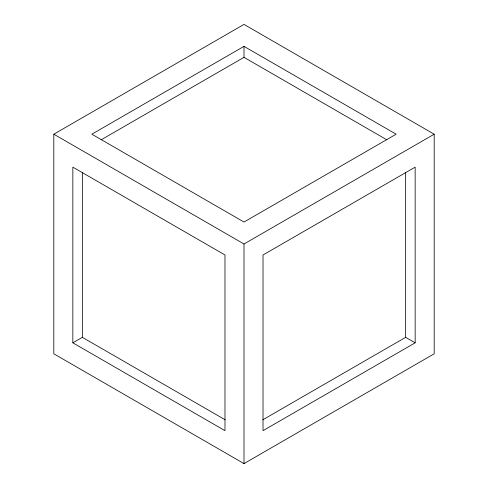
<?xml version="1.0" encoding="UTF-8"?>
<svg xmlns="http://www.w3.org/2000/svg" width="488" height="488" viewBox="0 0 488 488"><rect width="100%" height="100%" fill="white"/><g stroke="black" fill="none" stroke-linecap="round" stroke-linejoin="round"><path stroke-width="0.73" d="M53.82 134.2L244 24.4L434.18 134.2L434.18 353.8L244 463.6L53.82 353.8L53.82 134.2L244 244L434.18 134.2M244 46.36L91.854 134.2L244 222.04L396.146 134.2L244 46.36L244 57.34L386.923 139.855M101.077 139.855L244 57.34M72.84 342.82L224.98 430.66L224.98 254.98L72.84 167.14L72.84 342.82L82.35 337.33L225.273 419.845M262.727 419.845L405.65 337.33L415.16 342.82L415.16 167.14L263.02 254.98L263.02 430.66L415.16 342.82M405.65 172.294L405.65 337.33M244 244L244 463.6M82.35 172.294L82.35 337.33"/></g></svg>
